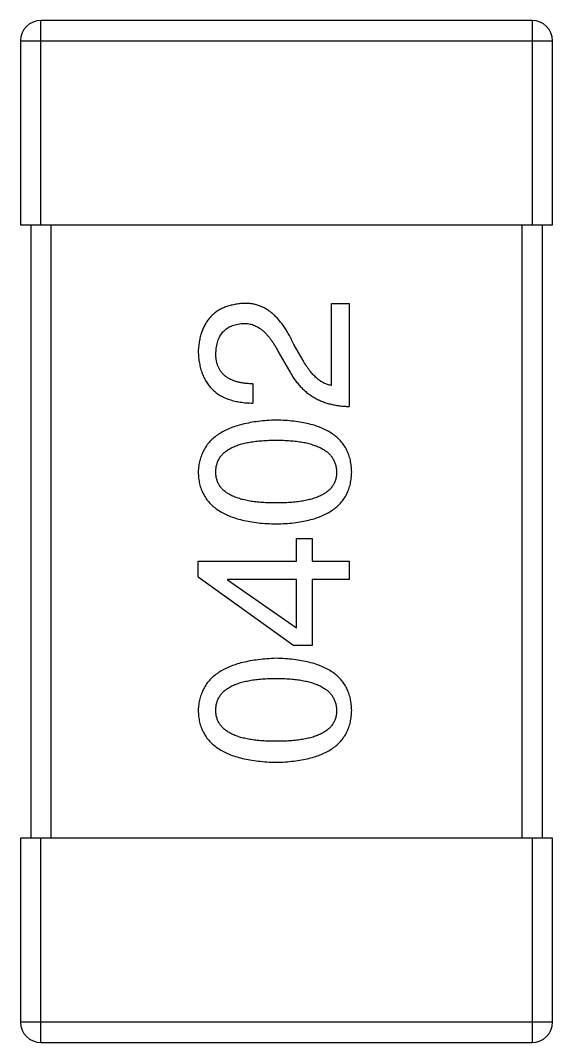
# Model space of a CAD drawing. Header units: millimetres. Extents: x 573 to 698, y 194 to 280.
# Drawn here: x 644.951 to 645.471, y 258.056 to 259.056 of the extents above; entities that cross this region are included whole.
import ezdxf

# ---------------------------------------------------------------- set-up
doc = ezdxf.new("R2010")
doc.units = ezdxf.units.MM
doc.header["$LTSCALE"] = 30.734
doc.layers.get('0').update_dxf_attribs({"linetype": 'CONTINUOUS'})

msp = doc.modelspace()

# ---------------------------------------------------------------- linework, layer by layer
at = {"color": 7, "linetype": 'Continuous'}
for p, q in [((644.971, 258.8558), (644.971, 259.0558)), ((645.451, 259.0558), (644.971, 259.0558)), ((645.451, 259.0558), (645.451, 258.8558)), ((644.951, 259.0358), (644.951, 258.8558)), ((644.951, 259.0358), (645.471, 259.0358)), ((645.471, 258.8558), (645.471, 259.0358)), ((644.951, 258.8558), (645.471, 258.8558)), ((644.961, 258.8558), (644.961, 258.2558)), ((644.981, 258.2558), (644.981, 258.8558)), ((645.441, 258.8558), (645.441, 258.2558)), ((645.461, 258.2558), (645.461, 258.8558)), ((645.255, 258.6986), (645.255, 258.7789)), ((645.255, 258.7789), (645.2722, 258.7789)), ((645.2722, 258.7789), (645.2722, 258.6781)), ((645.2026, 258.7322), (645.214, 258.7125)), ((645.2271, 258.7232), (645.2181, 258.7388)), ((645.178, 258.7002), (645.178, 258.6814)), ((645.2206, 258.5269), (645.2206, 258.549)), ((645.2206, 258.549), (645.2362, 258.549)), ((645.2362, 258.549), (645.2362, 258.5269)), ((645.1247, 258.5113), (645.1247, 258.5269)), ((645.1247, 258.5269), (645.2206, 258.5269)), ((645.2362, 258.5269), (645.2722, 258.5269)), ((645.2722, 258.5269), (645.2722, 258.5089)), ((645.1247, 258.5113), (645.2181, 258.4441)), ((645.1534, 258.5089), (645.1534, 258.5081)), ((645.2206, 258.5089), (645.1534, 258.5089)), ((645.2206, 258.4613), (645.1534, 258.5081)), ((645.2206, 258.4613), (645.2206, 258.5089)), ((645.2362, 258.5089), (645.2362, 258.4441)), ((645.2722, 258.5089), (645.2362, 258.5089)), ((645.2362, 258.4441), (645.2181, 258.4441)), ((644.951, 258.2558), (644.951, 258.0758)), ((645.471, 258.2558), (644.951, 258.2558)), ((644.971, 258.0558), (644.971, 258.2558)), ((645.451, 258.2558), (645.451, 258.0558)), ((645.471, 258.0758), (645.471, 258.2558)), ((645.471, 258.0758), (644.951, 258.0758)), ((644.971, 258.0558), (645.451, 258.0558))]:
    msp.add_line(p, q, dxfattribs=at)
for centre, start, end in [((644.971, 259.0358), 90, 180), ((645.451, 259.0358), 0, 90), ((644.971, 258.0758), 180, 270), ((645.451, 258.0758), 270, 0)]:
    msp.add_arc(centre, 0.02, start, end, dxfattribs=at)
for points, knots in [([(645.169, 258.7789), (645.1673, 258.7788), (645.164, 258.7785), (645.1592, 258.7777), (645.1547, 258.7766), (645.1505, 258.7752), (645.1467, 258.7734), (645.1431, 258.7713), (645.1399, 258.7688), (645.1369, 258.7661), (645.1343, 258.7629), (645.132, 258.7595), (645.13, 258.7558), (645.1283, 258.7517), (645.1269, 258.7473), (645.1258, 258.7425), (645.1251, 258.7375), (645.1248, 258.734), (645.1247, 258.7322)], [0, 0, 0, 0, 0.070688, 0.137741, 0.201612, 0.262778, 0.321223, 0.378455, 0.434411, 0.490146, 0.546362, 0.603392, 0.662208, 0.723401, 0.787372, 0.85442, 0.925153, 1, 1, 1, 1]), ([(645.2181, 258.7388), (645.2173, 258.7405), (645.2158, 258.7438), (645.2133, 258.7485), (645.2107, 258.7529), (645.2081, 258.7569), (645.2053, 258.7606), (645.2025, 258.764), (645.1995, 258.767), (645.1965, 258.7697), (645.1934, 258.7721), (645.1901, 258.7741), (645.1868, 258.7757), (645.1834, 258.7771), (645.1799, 258.7781), (645.1763, 258.7787), (645.1727, 258.779), (645.1702, 258.779), (645.169, 258.7789)], [0, 0, 0, 0, 0.082731, 0.161257, 0.236138, 0.307554, 0.375712, 0.440848, 0.502916, 0.562567, 0.619798, 0.675716, 0.73039, 0.78386, 0.837315, 0.890547, 0.944917, 1, 1, 1, 1]), ([(645.1419, 258.7297), (645.142, 258.7309), (645.1421, 258.7331), (645.1424, 258.7363), (645.1431, 258.7392), (645.1438, 258.742), (645.1448, 258.7446), (645.1459, 258.747), (645.1473, 258.7491), (645.1488, 258.7511), (645.1506, 258.7528), (645.1525, 258.7544), (645.1546, 258.7557), (645.157, 258.7569), (645.1595, 258.7577), (645.1622, 258.7585), (645.1651, 258.759), (645.1671, 258.7592), (645.1681, 258.7592)], [0, 0, 0, 0, 0.076112, 0.148436, 0.216883, 0.281466, 0.34298, 0.402356, 0.459881, 0.51546, 0.571111, 0.62658, 0.683162, 0.741007, 0.801404, 0.863825, 0.930544, 1, 1, 1, 1]), ([(645.1681, 258.7592), (645.1689, 258.7593), (645.1706, 258.7594), (645.173, 258.7592), (645.1753, 258.7588), (645.1777, 258.7582), (645.18, 258.7573), (645.1822, 258.7562), (645.1845, 258.7549), (645.1866, 258.7533), (645.1888, 258.7515), (645.1909, 258.7494), (645.1929, 258.7471), (645.1949, 258.7446), (645.1969, 258.7419), (645.1989, 258.7389), (645.2008, 258.7356), (645.202, 258.7334), (645.2026, 258.7322)], [0, 0, 0, 0, 0.052237, 0.103888, 0.155485, 0.207395, 0.259864, 0.31356, 0.369176, 0.4266, 0.486836, 0.550048, 0.61567, 0.685271, 0.75824, 0.834614, 0.915635, 1, 1, 1, 1]), ([(645.1247, 258.7322), (645.1248, 258.7302), (645.125, 258.7262), (645.1258, 258.7206), (645.1269, 258.7152), (645.1285, 258.7103), (645.1305, 258.7058), (645.1329, 258.7016), (645.1356, 258.6978), (645.1388, 258.6944), (645.1423, 258.6914), (645.1463, 258.6888), (645.1506, 258.6866), (645.1553, 258.6848), (645.1604, 258.6833), (645.1659, 258.6823), (645.1718, 258.6816), (645.1759, 258.6815), (645.178, 258.6814)], [0, 0, 0, 0, 0.07282, 0.141057, 0.2062, 0.267672, 0.326735, 0.383519, 0.439188, 0.494454, 0.549628, 0.605958, 0.66397, 0.72402, 0.787502, 0.854127, 0.925065, 1, 1, 1, 1]), ([(645.178, 258.7002), (645.1765, 258.7003), (645.1737, 258.7004), (645.1696, 258.7008), (645.1658, 258.7014), (645.1622, 258.7023), (645.159, 258.7034), (645.156, 258.7047), (645.1533, 258.7062), (645.1509, 258.708), (645.1488, 258.7099), (645.1469, 258.7121), (645.1454, 258.7145), (645.1441, 258.7171), (645.1431, 258.72), (645.1424, 258.723), (645.142, 258.7263), (645.1419, 258.7286), (645.1419, 258.7297)], [0, 0, 0, 0, 0.082594, 0.15978, 0.232961, 0.301462, 0.365595, 0.426678, 0.484662, 0.540809, 0.595146, 0.648401, 0.702272, 0.757102, 0.813447, 0.872233, 0.934055, 1, 1, 1, 1]), ([(645.255, 258.6986), (645.2537, 258.6989), (645.2511, 258.6994), (645.2473, 258.701), (645.2437, 258.7032), (645.2401, 258.706), (645.2367, 258.7094), (645.2334, 258.7134), (645.2301, 258.718), (645.2282, 258.7214), (645.2271, 258.7232)], [0, 0, 0, 0, 0.103034, 0.208166, 0.318255, 0.434664, 0.559728, 0.695394, 0.841708, 1, 1, 1, 1]), ([(645.214, 258.7125), (645.2148, 258.7112), (645.2163, 258.7085), (645.2188, 258.7046), (645.2215, 258.7011), (645.2244, 258.6978), (645.2274, 258.6947), (645.2306, 258.6919), (645.234, 258.6893), (645.2376, 258.6871), (645.2413, 258.685), (645.2452, 258.6833), (645.2493, 258.6817), (645.2536, 258.6805), (645.258, 258.6795), (645.2626, 258.6788), (645.2673, 258.6783), (645.2706, 258.6782), (645.2722, 258.6781)], [0, 0, 0, 0, 0.065828, 0.130094, 0.192451, 0.254037, 0.313974, 0.373757, 0.433048, 0.492243, 0.551902, 0.611758, 0.672678, 0.734814, 0.798569, 0.863693, 0.930488, 1, 1, 1, 1]), ([(645.2009, 258.6648), (645.1979, 258.6647), (645.192, 258.6644), (645.1836, 258.6636), (645.1757, 258.6624), (645.1683, 258.6608), (645.1615, 258.6589), (645.1553, 258.6567), (645.1497, 258.654), (645.1446, 258.651), (645.1401, 258.6476), (645.1361, 258.6439), (645.1327, 258.6398), (645.13, 258.6353), (645.1278, 258.6305), (645.1261, 258.6253), (645.125, 258.6198), (645.1248, 258.6159), (645.1247, 258.614)], [0, 0, 0, 0, 0.088475, 0.171606, 0.249595, 0.322626, 0.391327, 0.455765, 0.516374, 0.573675, 0.628522, 0.681161, 0.732559, 0.783563, 0.83504, 0.887639, 0.942585, 1, 1, 1, 1]), ([(645.2747, 258.614), (645.2746, 258.616), (645.2744, 258.6199), (645.2735, 258.6255), (645.2719, 258.6307), (645.2699, 258.6356), (645.2672, 258.6402), (645.264, 258.6443), (645.2602, 258.6481), (645.2558, 258.6514), (645.2509, 258.6544), (645.2454, 258.657), (645.2394, 258.6593), (645.2328, 258.6611), (645.2256, 258.6626), (645.2179, 258.6637), (645.2096, 258.6645), (645.2039, 258.6647), (645.2009, 258.6648)], [0, 0, 0, 0, 0.059134, 0.115603, 0.169236, 0.221572, 0.273254, 0.32474, 0.377319, 0.431815, 0.488555, 0.548609, 0.612242, 0.680182, 0.75251, 0.829782, 0.91231, 1, 1, 1, 1]), ([(645.1419, 258.614), (645.142, 258.6152), (645.142, 258.6177), (645.1427, 258.6213), (645.1439, 258.6246), (645.1455, 258.6277), (645.1476, 258.6305), (645.1502, 258.6331), (645.1532, 258.6354), (645.1567, 258.6375), (645.1607, 258.6393), (645.165, 258.6409), (645.1699, 258.6422), (645.1752, 258.6433), (645.181, 258.6441), (645.1872, 258.6447), (645.1939, 258.6451), (645.1985, 258.6451), (645.2009, 258.6451)], [0, 0, 0, 0, 0.050604, 0.098688, 0.145699, 0.191791, 0.238625, 0.286717, 0.337546, 0.391814, 0.449755, 0.512106, 0.579685, 0.652048, 0.730262, 0.814146, 0.904281, 1, 1, 1, 1]), ([(645.2009, 258.6451), (645.2033, 258.6451), (645.2078, 258.6451), (645.2144, 258.6447), (645.2206, 258.6441), (645.2263, 258.6433), (645.2316, 258.6422), (645.2364, 258.6408), (645.2408, 258.6393), (645.2447, 258.6375), (645.2482, 258.6354), (645.2513, 258.6331), (645.2539, 258.6305), (645.256, 258.6277), (645.2577, 258.6246), (645.2589, 258.6213), (645.2597, 258.6177), (645.2599, 258.6152), (645.2599, 258.614)], [0, 0, 0, 0, 0.094834, 0.184067, 0.267029, 0.344713, 0.417334, 0.484367, 0.546941, 0.604717, 0.65953, 0.710539, 0.759381, 0.806382, 0.853027, 0.900623, 0.949121, 1, 1, 1, 1]), ([(645.1247, 258.614), (645.1248, 258.612), (645.125, 258.6081), (645.1259, 258.6025), (645.1275, 258.5972), (645.1296, 258.5923), (645.1324, 258.5878), (645.1357, 258.5837), (645.1397, 258.5799), (645.1442, 258.5766), (645.1493, 258.5736), (645.1549, 258.571), (645.1612, 258.5687), (645.168, 258.5669), (645.1754, 258.5653), (645.1834, 258.5642), (645.192, 258.5635), (645.1979, 258.5633), (645.2009, 258.5632)], [0, 0, 0, 0, 0.057911, 0.113262, 0.165956, 0.217443, 0.268511, 0.319665, 0.372, 0.426129, 0.483365, 0.543779, 0.607756, 0.676562, 0.749704, 0.827713, 0.911177, 1, 1, 1, 1]), ([(645.2009, 258.5837), (645.1985, 258.5837), (645.1939, 258.5837), (645.1872, 258.5841), (645.181, 258.5847), (645.1752, 258.5854), (645.1699, 258.5866), (645.165, 258.5878), (645.1607, 258.5894), (645.1567, 258.5911), (645.1532, 258.5931), (645.1502, 258.5954), (645.1476, 258.5979), (645.1455, 258.6006), (645.1439, 258.6036), (645.1427, 258.6069), (645.142, 258.6104), (645.142, 258.6128), (645.1419, 258.614)], [0, 0, 0, 0, 0.096452, 0.187278, 0.271765, 0.350519, 0.423437, 0.491321, 0.554011, 0.612224, 0.666281, 0.717003, 0.764884, 0.811423, 0.856783, 0.902993, 0.950236, 1, 1, 1, 1]), ([(645.2599, 258.614), (645.2599, 258.6128), (645.2598, 258.6104), (645.2591, 258.6069), (645.258, 258.6036), (645.2563, 258.6007), (645.2542, 258.5979), (645.2516, 258.5954), (645.2486, 258.5931), (645.2451, 258.5911), (645.2412, 258.5894), (645.2368, 258.5878), (645.2319, 258.5866), (645.2266, 258.5855), (645.2208, 258.5847), (645.2146, 258.5841), (645.2079, 258.5837), (645.2033, 258.5837), (645.2009, 258.5837)], [0, 0, 0, 0, 0.049766, 0.097012, 0.143225, 0.188786, 0.235079, 0.282962, 0.333687, 0.387747, 0.445963, 0.508657, 0.576545, 0.649868, 0.72822, 0.812712, 0.903543, 1, 1, 1, 1]), ([(645.2009, 258.5632), (645.2039, 258.5633), (645.2096, 258.5635), (645.2179, 258.5642), (645.2256, 258.5653), (645.2328, 258.5669), (645.2394, 258.5687), (645.2454, 258.571), (645.2509, 258.5736), (645.2558, 258.5766), (645.2602, 258.5799), (645.264, 258.5837), (645.2672, 258.5878), (645.2699, 258.5923), (645.2719, 258.5972), (645.2735, 258.6025), (645.2744, 258.6081), (645.2746, 258.612), (645.2747, 258.614)], [0, 0, 0, 0, 0.087693, 0.170223, 0.247496, 0.319826, 0.387768, 0.451403, 0.511459, 0.568358, 0.622671, 0.675251, 0.726739, 0.778422, 0.830759, 0.884394, 0.940865, 1, 1, 1, 1]), ([(645.2009, 258.4317), (645.1979, 258.4315), (645.192, 258.4313), (645.1836, 258.4304), (645.1757, 258.4292), (645.1683, 258.4277), (645.1615, 258.4258), (645.1553, 258.4235), (645.1497, 258.4209), (645.1446, 258.4179), (645.1401, 258.4145), (645.1361, 258.4108), (645.1327, 258.4067), (645.13, 258.4022), (645.1278, 258.3973), (645.1261, 258.3922), (645.125, 258.3866), (645.1248, 258.3828), (645.1247, 258.3808)], [0, 0, 0, 0, 0.088475, 0.171606, 0.249595, 0.322626, 0.391327, 0.455765, 0.516374, 0.573675, 0.628522, 0.681161, 0.732559, 0.783563, 0.83504, 0.887639, 0.942585, 1, 1, 1, 1]), ([(645.2747, 258.3808), (645.2746, 258.3828), (645.2744, 258.3867), (645.2735, 258.3923), (645.2719, 258.3976), (645.2699, 258.4025), (645.2672, 258.407), (645.264, 258.4111), (645.2602, 258.4149), (645.2558, 258.4183), (645.2509, 258.4213), (645.2454, 258.4239), (645.2394, 258.4261), (645.2328, 258.428), (645.2256, 258.4295), (645.2179, 258.4306), (645.2096, 258.4314), (645.2039, 258.4316), (645.2009, 258.4317)], [0, 0, 0, 0, 0.059134, 0.115603, 0.169236, 0.221572, 0.273254, 0.32474, 0.377319, 0.431815, 0.488555, 0.548609, 0.612242, 0.680182, 0.75251, 0.829782, 0.91231, 1, 1, 1, 1]), ([(645.1419, 258.3808), (645.142, 258.3821), (645.142, 258.3845), (645.1427, 258.3881), (645.1439, 258.3914), (645.1455, 258.3945), (645.1476, 258.3973), (645.1502, 258.3999), (645.1532, 258.4022), (645.1567, 258.4043), (645.1607, 258.4061), (645.165, 258.4077), (645.1699, 258.409), (645.1752, 258.4101), (645.181, 258.411), (645.1872, 258.4116), (645.1939, 258.4119), (645.1985, 258.412), (645.2009, 258.412)], [0, 0, 0, 0, 0.050604, 0.098688, 0.145699, 0.191791, 0.238625, 0.286717, 0.337546, 0.391814, 0.449755, 0.512106, 0.579685, 0.652048, 0.730262, 0.814146, 0.904281, 1, 1, 1, 1]), ([(645.2009, 258.412), (645.2033, 258.412), (645.2078, 258.4119), (645.2144, 258.4116), (645.2206, 258.411), (645.2263, 258.4101), (645.2316, 258.409), (645.2364, 258.4077), (645.2408, 258.4061), (645.2447, 258.4043), (645.2482, 258.4022), (645.2513, 258.3999), (645.2539, 258.3974), (645.256, 258.3945), (645.2577, 258.3914), (645.2589, 258.3881), (645.2597, 258.3846), (645.2599, 258.3821), (645.2599, 258.3808)], [0, 0, 0, 0, 0.094834, 0.184067, 0.267029, 0.344713, 0.417334, 0.484367, 0.546941, 0.604717, 0.65953, 0.710539, 0.759381, 0.806382, 0.853027, 0.900623, 0.949121, 1, 1, 1, 1]), ([(645.1247, 258.3808), (645.1248, 258.3788), (645.125, 258.375), (645.1259, 258.3693), (645.1275, 258.3641), (645.1296, 258.3592), (645.1324, 258.3547), (645.1357, 258.3505), (645.1397, 258.3468), (645.1442, 258.3434), (645.1493, 258.3404), (645.1549, 258.3378), (645.1612, 258.3356), (645.168, 258.3337), (645.1754, 258.3322), (645.1834, 258.3311), (645.192, 258.3303), (645.1979, 258.3301), (645.2009, 258.33)], [0, 0, 0, 0, 0.057911, 0.113262, 0.165956, 0.217443, 0.268511, 0.319665, 0.372, 0.426129, 0.483365, 0.543779, 0.607756, 0.676562, 0.749704, 0.827713, 0.911177, 1, 1, 1, 1]), ([(645.2009, 258.3505), (645.1985, 258.3505), (645.1939, 258.3506), (645.1872, 258.3509), (645.181, 258.3515), (645.1752, 258.3523), (645.1699, 258.3534), (645.165, 258.3546), (645.1607, 258.3562), (645.1567, 258.358), (645.1532, 258.36), (645.1502, 258.3622), (645.1476, 258.3648), (645.1455, 258.3675), (645.1439, 258.3705), (645.1427, 258.3737), (645.142, 258.3772), (645.142, 258.3796), (645.1419, 258.3808)], [0, 0, 0, 0, 0.096452, 0.187278, 0.271765, 0.350519, 0.423437, 0.491321, 0.554011, 0.612224, 0.666281, 0.717003, 0.764884, 0.811423, 0.856783, 0.902993, 0.950236, 1, 1, 1, 1]), ([(645.2009, 258.33), (645.2039, 258.3301), (645.2096, 258.3303), (645.2179, 258.3311), (645.2256, 258.3322), (645.2328, 258.3337), (645.2394, 258.3356), (645.2454, 258.3378), (645.2509, 258.3404), (645.2558, 258.3434), (645.2602, 258.3468), (645.264, 258.3505), (645.2672, 258.3547), (645.2699, 258.3592), (645.2719, 258.3641), (645.2735, 258.3693), (645.2744, 258.375), (645.2746, 258.3788), (645.2747, 258.3808)], [0, 0, 0, 0, 0.087693, 0.170223, 0.247496, 0.319826, 0.387768, 0.451403, 0.511459, 0.568358, 0.622671, 0.675251, 0.726739, 0.778422, 0.830759, 0.884394, 0.940865, 1, 1, 1, 1]), ([(645.2599, 258.3808), (645.2599, 258.3796), (645.2598, 258.3772), (645.2591, 258.3737), (645.258, 258.3705), (645.2563, 258.3675), (645.2542, 258.3647), (645.2516, 258.3622), (645.2486, 258.36), (645.2451, 258.358), (645.2412, 258.3562), (645.2368, 258.3546), (645.2319, 258.3534), (645.2266, 258.3523), (645.2208, 258.3515), (645.2146, 258.3509), (645.2079, 258.3506), (645.2033, 258.3505), (645.2009, 258.3505)], [0, 0, 0, 0, 0.049766, 0.097012, 0.143225, 0.188786, 0.235079, 0.282962, 0.333687, 0.387747, 0.445963, 0.508657, 0.576545, 0.649868, 0.72822, 0.812712, 0.903543, 1, 1, 1, 1])]:
    msp.add_open_spline(points, degree=3, knots=knots, dxfattribs=at)

doc.saveas('drawing.dxf')
